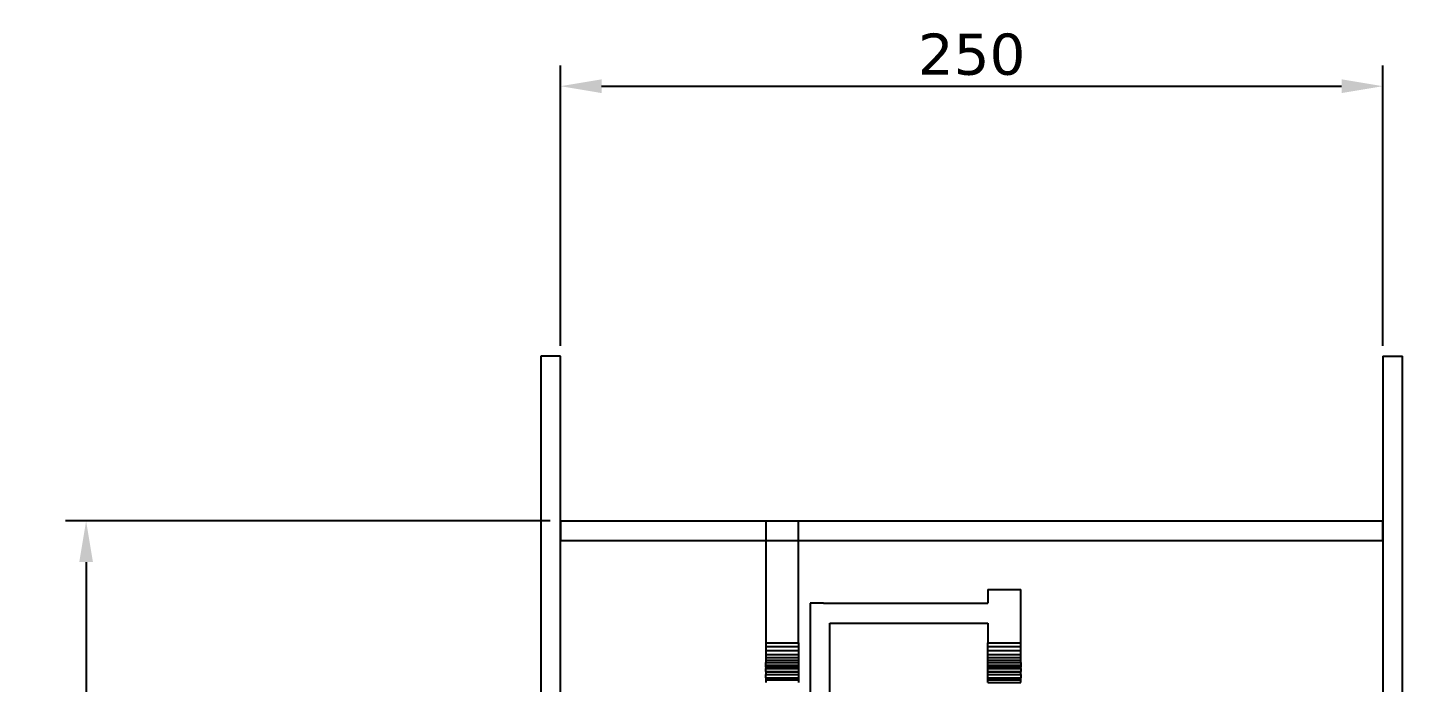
# Model space of a CAD drawing. Extents: x -518 to 2151, y -2845 to -846.
# Drawn here: x -19.1 to 398.9, y -1828.1 to -1629.3 of the extents above; entities that cross this region are included whole.
import ezdxf

# ---------------------------------------------------------------- set-up
doc = ezdxf.new("R2010")
doc.units = 0
doc.layers.get('0').update_dxf_attribs({"linetype": 'CONTINUOUS'})
doc.layers.get('Defpoints').update_dxf_attribs({"linetype": 'CONTINUOUS'})
doc.layers.add('green', color=108, linetype='CONTINUOUS')
doc.styles.get("Standard").update_dxf_attribs({"font": 'DejaVuSans.ttf'})
doc.dimstyles.new('ISO-25', dxfattribs={"dimtxt": 2.5, "dimasz": 2.5, "dimexe": 1.25, "dimexo": 0.625, "dimtad": 1, "dimdec": 4, "dimdsep": 46, "dimtxsty": 'Standard', "dimcen": 2.5, "dimadec": 0, "dimazin": 0, "dimtfac": 1, "dimtdec": 4, "dimtmove": 0, "dimatfit": 3, "dimfxl": 1, "dimtolj": 1, "dimtzin": 0, "dimarcsym": 0})

# ---------------------------------------------------------------- blocks, each defined once
blk = doc.blocks.new('*D26')
at = {"layer": 'Defpoints', "color": 0}
for p in [(142.89, -1779.1), (-1.31, -2129.1), (142.89, -2129.1)]:
    blk.add_point(p, dxfattribs=at)
at = {"layer": 'green', "color": 0, "lineweight": -2}
for p, q in [((139.76, -1779.1), (-7.56, -1779.1)), ((-1.31, -1791.6), (-1.31, -2116.6)), ((139.76, -2129.1), (-7.56, -2129.1))]:
    blk.add_line(p, q, dxfattribs=at)
at = {"layer": 'green', "color": 0}
for points in [[(0.77, -1791.6), (-3.4, -1791.6), (-1.31, -1779.1)], [(-3.4, -2116.6), (0.77, -2116.6), (-1.31, -2129.1)]]:
    blk.add_solid(points, dxfattribs=at)
at = {"layer": 'green', "color": 0, "lineweight": 25, "insert": (-10.92, -1954.1), "char_height": 12.5, "attachment_point": 5, "rotation": 90}
blk.add_mtext('\\A1;350', dxfattribs=at)
blk = doc.blocks.new('*D27')
at = {"layer": 'Defpoints', "color": 0}
for p in [(392.89, -1647.07), (142.89, -1729.1), (392.89, -1729.1)]:
    blk.add_point(p, dxfattribs=at)
at = {"layer": 'green', "color": 0, "lineweight": -2}
for p, q in [((142.89, -1725.97), (142.89, -1640.82)), ((392.89, -1725.97), (392.89, -1640.82)), ((155.39, -1647.07), (380.39, -1647.07))]:
    blk.add_line(p, q, dxfattribs=at)
at = {"layer": 'green', "color": 0}
for points in [[(155.39, -1644.99), (155.39, -1649.16), (142.89, -1647.07)], [(380.39, -1649.16), (380.39, -1644.99), (392.89, -1647.07)]]:
    blk.add_solid(points, dxfattribs=at)
at = {"layer": 'green', "color": 0, "lineweight": 25, "insert": (267.89, -1637.46), "char_height": 12.5, "attachment_point": 5}
blk.add_mtext('\\A1;250', dxfattribs=at)

msp = doc.modelspace()

# ---------------------------------------------------------------- linework, layer by layer
at = {"lineweight": 25}
for p, q in [((136.88635, -1729.0952), (136.88635, -1915.9452)), ((142.88635, -1729.0952), (136.88635, -1729.0952)), ((142.88635, -1915.9452), (142.88635, -1729.0952)), ((392.88635, -1729.0952), (392.88635, -1915.9452)), ((392.88635, -1729.0952), (398.88635, -1729.0952)), ((398.88635, -1915.9452), (398.88635, -1729.0952)), ((142.88635, -1779.0952), (392.88635, -1779.0952)), ((142.88635, -1779.0952), (392.88635, -1779.0952)), ((142.88635, -1779.0952), (142.88635, -1785.0952)), ((205.29301, -1779.0952), (205.29301, -1816.09502)), ((215.29301, -1816.09502), (215.29301, -1779.0952)), ((392.88635, -1785.0952), (392.88635, -1779.0952)), ((392.88635, -1785.0952), (142.88635, -1785.0952)), ((272.84419, -1799.89912), (272.84419, -1804.0952)), ((282.84419, -1816.09502), (282.84419, -1799.89912)), ((218.82101, -1804.0952), (218.82101, -1874.0952)), ((222.84419, -1804.0952), (218.82101, -1804.0952)), ((222.84419, -1804.0952), (218.82101, -1804.0952)), ((222.84419, -1804.0952), (272.84419, -1804.0952)), ((222.84419, -1804.0952), (272.84419, -1804.0952)), ((224.82101, -1874.0952), (224.82101, -1810.0952)), ((224.82101, -1810.0952), (272.84419, -1810.0952)), ((272.84419, -1810.0952), (272.84419, -1816.09502)), ((205.29301, -1816.09502), (215.29301, -1816.09502)), ((272.84419, -1816.09502), (282.84419, -1816.09502))]:
    msp.add_line(p, q, dxfattribs=at)
at = {"color": 6, "lineweight": 25}
for p, q in [((205.29301, -1779.0952), (215.29301, -1779.0952)), ((272.84419, -1799.89912), (282.84419, -1799.89912)), ((205.29301, -1816.09633), (205.29301, -1816.10028)), ((205.29301, -1816.10028), (215.29301, -1816.10028)), ((205.29301, -1816.10028), (205.29301, -1817.20136)), ((205.29301, -1817.20136), (215.29301, -1817.20136)), ((205.29301, -1817.20136), (205.29301, -1818.47856)), ((215.29301, -1816.10028), (215.29301, -1816.09633)), ((215.29301, -1816.10028), (215.29301, -1817.20136)), ((215.29301, -1817.20136), (215.29301, -1818.47856)), ((272.84419, -1816.09502), (272.84419, -1816.10028)), ((272.84419, -1816.10028), (282.84419, -1816.10028)), ((272.84419, -1817.20136), (272.84419, -1816.10028)), ((272.84419, -1817.20136), (282.84419, -1817.20136)), ((272.84419, -1818.47856), (272.84419, -1817.20136)), ((282.84419, -1816.10028), (282.84419, -1816.09502)), ((282.84419, -1817.20136), (282.84419, -1816.10028)), ((282.84419, -1818.47856), (282.84419, -1817.20136)), ((205.29301, -1818.47856), (215.29301, -1818.47856)), ((205.29301, -1818.47856), (205.29301, -1819.67804)), ((205.29301, -1819.67804), (215.29301, -1819.67804)), ((205.29301, -1819.67804), (205.29301, -1820.60009)), ((205.29301, -1820.60009), (215.29301, -1820.60009)), ((205.29301, -1820.60009), (205.29301, -1821.39118)), ((205.29301, -1821.39118), (215.29301, -1821.39118)), ((205.29301, -1821.39118), (205.29301, -1822.13579)), ((205.29301, -1822.13579), (215.29301, -1822.13579)), ((205.29301, -1822.91823), (205.29301, -1822.13579)), ((215.29301, -1818.47856), (215.29301, -1819.67804)), ((215.29301, -1819.67804), (215.29301, -1820.60009)), ((215.29301, -1820.60009), (215.29301, -1821.39118)), ((215.29301, -1821.39118), (215.29301, -1822.13579)), ((215.29301, -1822.13579), (215.29301, -1822.91823)), ((272.84419, -1818.47856), (282.84419, -1818.47856)), ((272.84419, -1819.67804), (272.84419, -1818.47856)), ((272.84419, -1819.67804), (282.84419, -1819.67804)), ((272.84419, -1820.60009), (272.84419, -1819.67804)), ((272.84419, -1820.60009), (282.84419, -1820.60009)), ((272.84419, -1821.39118), (272.84419, -1820.60009)), ((272.84419, -1821.39118), (282.84419, -1821.39118)), ((272.84419, -1822.13579), (272.84419, -1821.39118)), ((272.84419, -1822.13579), (282.84419, -1822.13579)), ((272.84419, -1822.91823), (272.84419, -1822.13579)), ((282.84419, -1819.67804), (282.84419, -1818.47856)), ((282.84419, -1820.60009), (282.84419, -1819.67804)), ((282.84419, -1821.39118), (282.84419, -1820.60009)), ((282.84419, -1822.13579), (282.84419, -1821.39118)), ((282.84419, -1822.13579), (282.84419, -1822.91823)), ((205.29301, -1822.91796), (205.29301, -1822.93268)), ((205.29301, -1822.91823), (215.29301, -1822.91823)), ((205.29301, -1822.93268), (215.29301, -1822.93268)), ((205.29301, -1822.93742), (205.29301, -1822.93268)), ((205.29301, -1822.93742), (215.29301, -1822.93742)), ((205.29301, -1823.54232), (205.29301, -1822.93742)), ((205.29301, -1823.54232), (215.29301, -1823.54232)), ((205.29301, -1823.54232), (205.29301, -1823.58641)), ((205.29301, -1823.58641), (215.29301, -1823.58641)), ((205.29301, -1823.60107), (205.29301, -1823.58641)), ((205.29301, -1823.60107), (215.29301, -1823.60107)), ((205.29301, -1823.60107), (205.29301, -1823.87559)), ((205.29301, -1823.87559), (215.29301, -1823.87559)), ((205.29301, -1824.80273), (205.29301, -1823.87559)), ((205.29301, -1824.80273), (215.29301, -1824.80273)), ((205.29301, -1824.80273), (205.29301, -1824.87597)), ((205.29301, -1824.87597), (215.29301, -1824.87597)), ((205.29301, -1824.90596), (205.29301, -1824.87597)), ((205.29301, -1824.90596), (215.29301, -1824.90596)), ((205.29301, -1824.90596), (205.29301, -1824.92957)), ((205.29301, -1824.92957), (215.29301, -1824.92957)), ((205.29301, -1824.92957), (205.29301, -1825.70001)), ((205.29301, -1825.70001), (215.29301, -1825.70001)), ((205.29301, -1826.69303), (205.29301, -1825.70001)), ((205.29301, -1826.69303), (215.29301, -1826.69303)), ((205.29301, -1826.69303), (205.29301, -1826.79506)), ((215.29301, -1822.93268), (215.29301, -1822.91796)), ((215.29301, -1822.93268), (215.29301, -1822.93742)), ((215.29301, -1822.93742), (215.29301, -1823.54232)), ((215.29301, -1823.58641), (215.29301, -1823.54232)), ((215.29301, -1823.58641), (215.29301, -1823.60107)), ((215.29301, -1823.60107), (215.29301, -1823.87559)), ((215.29301, -1823.87559), (215.29301, -1824.80273)), ((215.29301, -1824.87597), (215.29301, -1824.80273)), ((215.29301, -1824.87597), (215.29301, -1824.90596)), ((215.29301, -1824.90596), (215.29301, -1824.92957)), ((215.29301, -1824.92957), (215.29301, -1825.70001)), ((215.29301, -1825.70001), (215.29301, -1826.69303)), ((215.29301, -1826.79506), (215.29301, -1826.69303)), ((272.84419, -1822.89638), (272.84419, -1822.89478)), ((272.84419, -1822.91796), (272.84419, -1822.93268)), ((272.84419, -1822.91823), (282.84419, -1822.91823)), ((272.84419, -1822.93268), (282.84419, -1822.93268)), ((272.84419, -1822.93742), (272.84419, -1822.93268)), ((272.84419, -1822.93742), (282.84419, -1822.93742)), ((272.84419, -1823.54232), (272.84419, -1822.93742)), ((272.84419, -1823.54232), (282.84419, -1823.54232)), ((272.84419, -1823.54232), (272.84419, -1823.58641)), ((272.84419, -1823.58641), (282.84419, -1823.58641)), ((272.84419, -1823.60107), (272.84419, -1823.58641)), ((272.84419, -1823.60107), (282.84419, -1823.60107)), ((272.84419, -1823.87559), (272.84419, -1823.60107)), ((272.84419, -1824.80273), (272.84419, -1823.87559)), ((272.84419, -1823.87559), (282.84419, -1823.87559)), ((272.84419, -1824.80273), (282.84419, -1824.80273)), ((272.84419, -1824.80273), (272.84419, -1824.87597)), ((272.84419, -1824.87597), (282.84419, -1824.87597)), ((272.84419, -1824.90596), (272.84419, -1824.87597)), ((272.84419, -1824.90596), (282.84419, -1824.90596)), ((272.84419, -1824.92957), (272.84419, -1824.90596)), ((272.84419, -1824.92957), (282.84419, -1824.92957)), ((272.84419, -1825.70001), (272.84419, -1824.92957)), ((272.84419, -1825.70001), (282.84419, -1825.70001)), ((272.84419, -1826.69303), (272.84419, -1825.70001)), ((272.84419, -1826.69303), (282.84419, -1826.69303)), ((272.84419, -1826.69303), (272.84419, -1826.79506)), ((282.84419, -1822.93268), (282.84419, -1822.91796)), ((282.84419, -1822.93268), (282.84419, -1822.93742)), ((282.84419, -1822.93742), (282.84419, -1823.54232)), ((282.84419, -1823.58641), (282.84419, -1823.54232)), ((282.84419, -1823.58641), (282.84419, -1823.60107)), ((282.84419, -1823.87559), (282.84419, -1823.60107)), ((282.84419, -1823.87559), (282.84419, -1824.80273)), ((282.84419, -1824.87597), (282.84419, -1824.80273)), ((282.84419, -1824.87597), (282.84419, -1824.90596)), ((282.84419, -1824.92957), (282.84419, -1824.90596)), ((282.84419, -1825.70001), (282.84419, -1824.92957)), ((282.84419, -1825.70001), (282.84419, -1826.69303)), ((282.84419, -1826.79506), (282.84419, -1826.69303)), ((205.29301, -1826.79506), (215.29301, -1826.79506)), ((205.29301, -1826.84573), (205.29301, -1826.79506)), ((205.29301, -1826.84573), (215.29301, -1826.84573)), ((205.29301, -1826.84573), (205.29301, -1827.37837)), ((205.29301, -1827.37837), (215.29301, -1827.37837)), ((205.29301, -1827.37837), (205.29301, -1828.14996)), ((215.29301, -1826.79506), (215.29301, -1826.84573)), ((215.29301, -1826.84573), (215.29301, -1827.37837)), ((215.29301, -1827.37837), (215.29301, -1828.14996)), ((272.84419, -1826.79506), (282.84419, -1826.79506)), ((272.84419, -1826.84573), (272.84419, -1826.79506)), ((272.84419, -1826.79675), (272.84419, -1826.79506)), ((272.84419, -1826.84573), (282.84419, -1826.84573)), ((272.84419, -1827.37837), (272.84419, -1826.84573)), ((272.84419, -1827.37837), (282.84419, -1827.37837)), ((272.84419, -1828.14996), (272.84419, -1827.37837)), ((272.84419, -1828.14996), (282.84419, -1828.14996)), ((282.84419, -1826.79506), (282.84419, -1826.84573)), ((282.84419, -1826.79675), (282.84419, -1826.79506)), ((282.84419, -1827.37837), (282.84419, -1826.84573)), ((282.84419, -1828.14996), (282.84419, -1827.37837))]:
    msp.add_line(p, q, dxfattribs=at)

# ---------------------------------------------------------------- dimensions: what is measured, and where the dimension line sits
at = {"layer": 'green', "lineweight": 25}
dim = msp.add_linear_dim(base=(392.88635, -1647.07279), p1=(142.88635, -1729.0952), p2=(392.88635, -1729.0952), dimstyle='ISO-25', override={"dimscale": 5, "dimrnd": 1, "dimtmove": 2}, dxfattribs=at)
dim.commit()
dim.dimension.update_dxf_attribs({"geometry": '*D27', "text_midpoint": (267.88635, -1637.46005)})
dim = msp.add_linear_dim(base=(-1.31196, -2129.0952), p1=(142.88635, -1779.0952), p2=(142.88635, -2129.0952), angle=90, dimstyle='ISO-25', override={"dimscale": 5, "dimrnd": 1, "dimtmove": 2}, dxfattribs=at)
dim.commit()
dim.dimension.update_dxf_attribs({"geometry": '*D26', "text_midpoint": (-10.92469, -1954.0952)})

doc.saveas('drawing.dxf')
